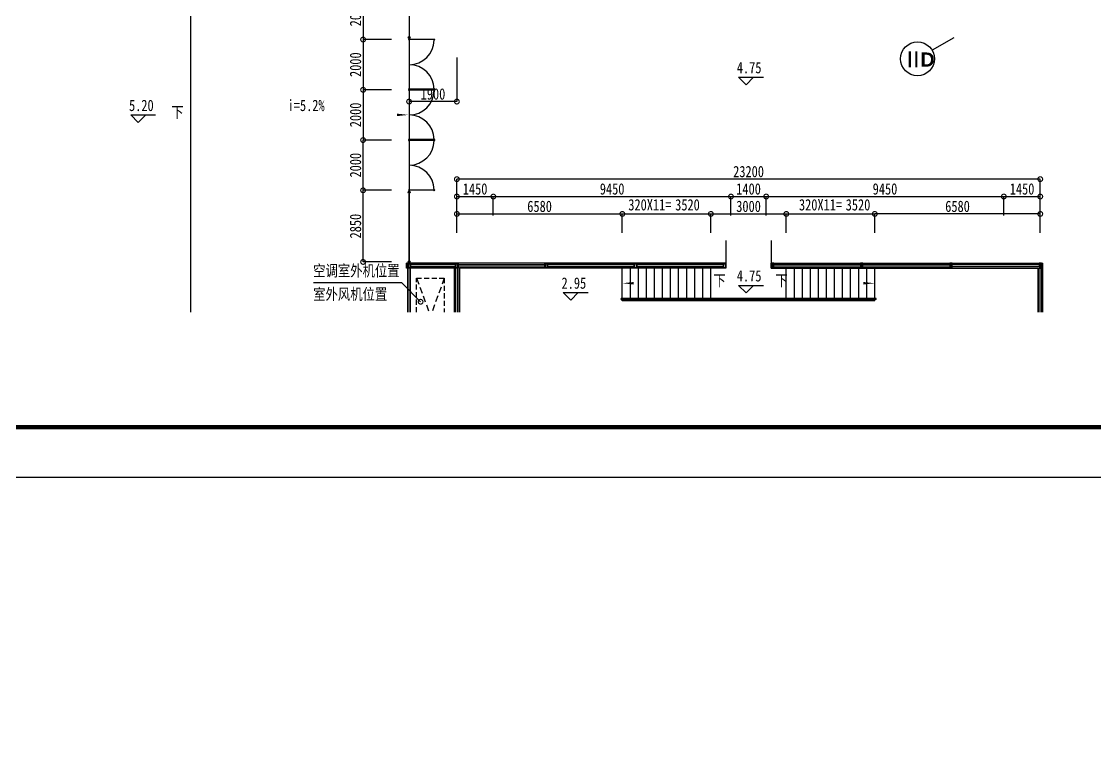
# Model space of a CAD drawing. Extents: x 23317406 to 24383751, y 42324270 to 43451021.
# Drawn here: x 23915256 to 23957967, y 42850252 to 42879665 of the extents above; entities that cross this region are included whole.
import ezdxf

# ---------------------------------------------------------------- set-up
doc = ezdxf.new("R2010")
doc.units = 0
doc.header["$MEASUREMENT"] = 0
doc.linetypes.add('DASHED', pattern=[0.75, 0.5, -0.25])
doc.layers.get('0').update_dxf_attribs({"linetype": 'CONTINUOUS'})
doc.layers.get('DEFPOINTS').update_dxf_attribs({"linetype": 'CONTINUOUS'})
for name, color, linetype in [('FRAME', 7, 'CONTINUOUS'), ('墙', 7, 'CONTINUOUS'), ('投影', 9, 'CONTINUOUS'), ('柱形', 7, 'CONTINUOUS'), ('标注', 7, 'CONTINUOUS'), ('楼梯', 5, 'CONTINUOUS'), ('汉字', 7, 'CONTINUOUS'), ('辅助件', 9, 'CONTINUOUS'), ('门窗', 7, 'CONTINUOUS')]:
    doc.layers.add(name, color=color, linetype=linetype)
doc.styles.add('Q1', font='SimSun.ttf', dxfattribs={"width": 0.8, "height": 450})
doc.styles.add('Q200', font='SimSun.ttf', dxfattribs={"width": 0.8, "height": 450})
doc.styles.add('T-SG-01$0$Arial', font='ARIALBD.TTF')
doc.dimstyles.new('Q2', dxfattribs={"dimscale": 150, "dimtxt": 2.5, "dimasz": 2.5, "dimexe": 0, "dimexo": 0, "dimgap": 0.5, "dimtad": 1, "dimdec": 4, "dimdsep": 46, "dimtxsty": 'Q200', "dimblk1": 'DOTSMALL', "dimblk2": 'DOTSMALL', "dimsah": 1, "dimcen": 2.5, "dimadec": 0, "dimazin": 0, "dimtfac": 1, "dimtdec": 3, "dimtmove": 2, "dimatfit": 3, "dimldrblk": 'DOTSMALL', "dimfxl": 1, "dimtolj": 1, "dimtzin": 10, "dimarcsym": 0})

# ---------------------------------------------------------------- blocks, each defined once
blk = doc.blocks.new('_DOTSMALL')
at = {"color": 0, "linetype": 'ByBlock', "const_width": 0.5}
blk.add_lwpolyline([(-0.0625, 0, 1), (0.0625, 0, 1)], format="xyb", close=True, dxfattribs=at)
blk = doc.blocks.new('*D250')
at = {"color": 0, "linetype": 'ByBlock'}
for p, q in [((23932570, 42807127), (23932570, 42805375)), ((23930670, 42807105), (23930670, 42805375)), ((23932570, 42805375), (23930670, 42805375))]:
    blk.add_line(p, q, dxfattribs=at)
at = {"layer": 'DEFPOINTS', "color": 0, "linetype": 'ByBlock'}
for p in [(23932570, 42807127), (23930670, 42807105), (23930670, 42805375)]:
    blk.add_point(p, dxfattribs=at)
at = {"color": 0, "linetype": 'ByBlock', "xscale": 375, "yscale": 375, "zscale": 375, "rotation": 180}
blk.add_blockref('_DOTSMALL', (23930670, 42805375), dxfattribs=at)
at = {"color": 0, "linetype": 'ByBlock', "xscale": 375, "yscale": 375, "zscale": 375}
blk.add_blockref('_DOTSMALL', (23932570, 42805375), dxfattribs=at)
at = {"color": 0, "linetype": 'ByBlock', "insert": (23931620, 42805675), "char_height": 450, "attachment_point": 5, "style": 'Q200'}
blk.add_mtext('\\A1;1900', dxfattribs=at)
blk = doc.blocks.new('*D303')
at = {"color": 0, "linetype": 'ByBlock'}
for p, q in [((23932570, 42800844), (23932570, 42801596)), ((23932570, 42801596), (23934020, 42801596)), ((23934020, 42800844), (23934020, 42801596))]:
    blk.add_line(p, q, dxfattribs=at)
at = {"layer": 'DEFPOINTS', "color": 0, "linetype": 'ByBlock'}
for p in [(23934020, 42801596), (23932570, 42800844), (23934020, 42800844)]:
    blk.add_point(p, dxfattribs=at)
at = {"color": 0, "linetype": 'ByBlock', "xscale": 375, "yscale": 375, "zscale": 375, "rotation": 180}
blk.add_blockref('_DOTSMALL', (23932570, 42801596), dxfattribs=at)
at = {"color": 0, "linetype": 'ByBlock', "xscale": 375, "yscale": 375, "zscale": 375}
blk.add_blockref('_DOTSMALL', (23934020, 42801596), dxfattribs=at)
at = {"color": 0, "linetype": 'ByBlock', "insert": (23933295, 42801896), "char_height": 450, "attachment_point": 5, "style": 'Q200'}
blk.add_mtext('\\A1;1450', dxfattribs=at)
blk = doc.blocks.new('*D304')
at = {"color": 0, "linetype": 'ByBlock'}
for p, q in [((23934020, 42800844), (23934020, 42801596)), ((23934020, 42801596), (23943470, 42801596)), ((23943470, 42800844), (23943470, 42801596))]:
    blk.add_line(p, q, dxfattribs=at)
at = {"layer": 'DEFPOINTS', "color": 0, "linetype": 'ByBlock'}
for p in [(23943470, 42801596), (23934020, 42800844), (23943470, 42800844)]:
    blk.add_point(p, dxfattribs=at)
at = {"color": 0, "linetype": 'ByBlock', "xscale": 375, "yscale": 375, "zscale": 375, "rotation": 180}
blk.add_blockref('_DOTSMALL', (23934020, 42801596), dxfattribs=at)
at = {"color": 0, "linetype": 'ByBlock', "xscale": 375, "yscale": 375, "zscale": 375}
blk.add_blockref('_DOTSMALL', (23943470, 42801596), dxfattribs=at)
at = {"color": 0, "linetype": 'ByBlock', "insert": (23938745, 42801896), "char_height": 450, "attachment_point": 5, "style": 'Q200'}
blk.add_mtext('\\A1;9450', dxfattribs=at)
blk = doc.blocks.new('*D305')
at = {"color": 0, "linetype": 'ByBlock'}
for p, q in [((23943470, 42800844), (23943470, 42801596)), ((23943470, 42801596), (23944870, 42801596)), ((23944870, 42800844), (23944870, 42801596))]:
    blk.add_line(p, q, dxfattribs=at)
at = {"layer": 'DEFPOINTS', "color": 0, "linetype": 'ByBlock'}
for p in [(23944870, 42801596), (23943470, 42800844), (23944870, 42800844)]:
    blk.add_point(p, dxfattribs=at)
at = {"color": 0, "linetype": 'ByBlock', "xscale": 375, "yscale": 375, "zscale": 375, "rotation": 180}
blk.add_blockref('_DOTSMALL', (23943470, 42801596), dxfattribs=at)
at = {"color": 0, "linetype": 'ByBlock', "xscale": 375, "yscale": 375, "zscale": 375}
blk.add_blockref('_DOTSMALL', (23944870, 42801596), dxfattribs=at)
at = {"color": 0, "linetype": 'ByBlock', "insert": (23944170, 42801896), "char_height": 450, "attachment_point": 5, "style": 'Q200'}
blk.add_mtext('\\A1;1400', dxfattribs=at)
blk = doc.blocks.new('*D306')
at = {"color": 0, "linetype": 'ByBlock'}
for p, q in [((23944870, 42800844), (23944870, 42801596)), ((23944870, 42801596), (23954320, 42801596)), ((23954320, 42800844), (23954320, 42801596))]:
    blk.add_line(p, q, dxfattribs=at)
at = {"layer": 'DEFPOINTS', "color": 0, "linetype": 'ByBlock'}
for p in [(23954320, 42801596), (23944870, 42800844), (23954320, 42800844)]:
    blk.add_point(p, dxfattribs=at)
at = {"color": 0, "linetype": 'ByBlock', "xscale": 375, "yscale": 375, "zscale": 375, "rotation": 180}
blk.add_blockref('_DOTSMALL', (23944870, 42801596), dxfattribs=at)
at = {"color": 0, "linetype": 'ByBlock', "xscale": 375, "yscale": 375, "zscale": 375}
blk.add_blockref('_DOTSMALL', (23954320, 42801596), dxfattribs=at)
at = {"color": 0, "linetype": 'ByBlock', "insert": (23949595, 42801896), "char_height": 450, "attachment_point": 5, "style": 'Q200'}
blk.add_mtext('\\A1;9450', dxfattribs=at)
blk = doc.blocks.new('*D307')
at = {"color": 0, "linetype": 'ByBlock'}
for p, q in [((23954320, 42800844), (23954320, 42801596)), ((23954320, 42801596), (23955770, 42801596)), ((23955770, 42800844), (23955770, 42801596))]:
    blk.add_line(p, q, dxfattribs=at)
at = {"layer": 'DEFPOINTS', "color": 0, "linetype": 'ByBlock'}
for p in [(23955770, 42801596), (23954320, 42800844), (23955770, 42800844)]:
    blk.add_point(p, dxfattribs=at)
at = {"color": 0, "linetype": 'ByBlock', "xscale": 375, "yscale": 375, "zscale": 375, "rotation": 180}
blk.add_blockref('_DOTSMALL', (23954320, 42801596), dxfattribs=at)
at = {"color": 0, "linetype": 'ByBlock', "xscale": 375, "yscale": 375, "zscale": 375}
blk.add_blockref('_DOTSMALL', (23955770, 42801596), dxfattribs=at)
at = {"color": 0, "linetype": 'ByBlock', "insert": (23955045, 42801896), "char_height": 450, "attachment_point": 5, "style": 'Q200'}
blk.add_mtext('\\A1;1450', dxfattribs=at)
blk = doc.blocks.new('*D308')
at = {"color": 0, "linetype": 'ByBlock'}
for p, q in [((23932570, 42800844), (23932570, 42802288)), ((23955770, 42802288), (23932570, 42802288)), ((23955770, 42800844), (23955770, 42802288))]:
    blk.add_line(p, q, dxfattribs=at)
at = {"layer": 'DEFPOINTS', "color": 0, "linetype": 'ByBlock'}
for p in [(23932570, 42802288), (23932570, 42800844), (23955770, 42800844)]:
    blk.add_point(p, dxfattribs=at)
at = {"color": 0, "linetype": 'ByBlock', "xscale": 375, "yscale": 375, "zscale": 375, "rotation": 180}
blk.add_blockref('_DOTSMALL', (23932570, 42802288), dxfattribs=at)
at = {"color": 0, "linetype": 'ByBlock', "xscale": 375, "yscale": 375, "zscale": 375}
blk.add_blockref('_DOTSMALL', (23955770, 42802288), dxfattribs=at)
at = {"color": 0, "linetype": 'ByBlock', "insert": (23944170, 42802588), "char_height": 450, "attachment_point": 5, "style": 'Q200'}
blk.add_mtext('\\A1;23200', dxfattribs=at)
blk = doc.blocks.new('M100')
at = {"layer": '门窗'}
blk.add_line((0, 1000), (0, 0), dxfattribs=at)
blk = doc.blocks.new('*D309')
at = {"color": 0, "linetype": 'ByBlock'}
for p, q in [((23939150, 42800152), (23939150, 42800904)), ((23939150, 42800904), (23942670, 42800904)), ((23942670, 42800152), (23942670, 42800904))]:
    blk.add_line(p, q, dxfattribs=at)
at = {"layer": 'DEFPOINTS', "color": 0, "linetype": 'ByBlock'}
for p in [(23942670, 42800904), (23939150, 42800152), (23942670, 42800152)]:
    blk.add_point(p, dxfattribs=at)
at = {"color": 0, "linetype": 'ByBlock', "xscale": 375, "yscale": 375, "zscale": 375, "rotation": 180}
blk.add_blockref('_DOTSMALL', (23939150, 42800904), dxfattribs=at)
at = {"color": 0, "linetype": 'ByBlock', "xscale": 375, "yscale": 375, "zscale": 375}
blk.add_blockref('_DOTSMALL', (23942670, 42800904), dxfattribs=at)
at = {"color": 0, "linetype": 'ByBlock', "insert": (23941741, 42801264), "char_height": 450, "attachment_point": 5, "style": 'Q200'}
blk.add_mtext('\\A1;3520', dxfattribs=at)
blk = doc.blocks.new('*D310')
at = {"color": 0, "linetype": 'ByBlock'}
for p, q in [((23942670, 42800152), (23942670, 42800904)), ((23942670, 42800904), (23945670, 42800904)), ((23945670, 42800152), (23945670, 42800904))]:
    blk.add_line(p, q, dxfattribs=at)
at = {"layer": 'DEFPOINTS', "color": 0, "linetype": 'ByBlock'}
for p in [(23945670, 42800904), (23942670, 42800152), (23945670, 42800152)]:
    blk.add_point(p, dxfattribs=at)
at = {"color": 0, "linetype": 'ByBlock', "xscale": 375, "yscale": 375, "zscale": 375, "rotation": 180}
blk.add_blockref('_DOTSMALL', (23942670, 42800904), dxfattribs=at)
at = {"color": 0, "linetype": 'ByBlock', "xscale": 375, "yscale": 375, "zscale": 375}
blk.add_blockref('_DOTSMALL', (23945670, 42800904), dxfattribs=at)
at = {"color": 0, "linetype": 'ByBlock', "insert": (23944170, 42801204), "char_height": 450, "attachment_point": 5, "style": 'Q200'}
blk.add_mtext('\\A1;3000', dxfattribs=at)
blk = doc.blocks.new('*D311')
at = {"color": 0, "linetype": 'ByBlock'}
for p, q in [((23945670, 42800152), (23945670, 42800904)), ((23945670, 42800904), (23949190, 42800904)), ((23949190, 42800152), (23949190, 42800904))]:
    blk.add_line(p, q, dxfattribs=at)
at = {"layer": 'DEFPOINTS', "color": 0, "linetype": 'ByBlock'}
for p in [(23949190, 42800904), (23945670, 42800152), (23949190, 42800152)]:
    blk.add_point(p, dxfattribs=at)
at = {"color": 0, "linetype": 'ByBlock', "xscale": 375, "yscale": 375, "zscale": 375, "rotation": 180}
blk.add_blockref('_DOTSMALL', (23945670, 42800904), dxfattribs=at)
at = {"color": 0, "linetype": 'ByBlock', "xscale": 375, "yscale": 375, "zscale": 375}
blk.add_blockref('_DOTSMALL', (23949190, 42800904), dxfattribs=at)
at = {"color": 0, "linetype": 'ByBlock', "insert": (23948522, 42801264), "char_height": 450, "attachment_point": 5, "style": 'Q200'}
blk.add_mtext('\\A1;3520', dxfattribs=at)
blk = doc.blocks.new('*D312')
at = {"color": 0, "linetype": 'ByBlock'}
for p, q in [((23932570, 42800152), (23932570, 42800904)), ((23932570, 42800904), (23939150, 42800904)), ((23939150, 42800152), (23939150, 42800904))]:
    blk.add_line(p, q, dxfattribs=at)
at = {"layer": 'DEFPOINTS', "color": 0, "linetype": 'ByBlock'}
for p in [(23939150, 42800904), (23932570, 42800152), (23939150, 42800152)]:
    blk.add_point(p, dxfattribs=at)
at = {"color": 0, "linetype": 'ByBlock', "xscale": 375, "yscale": 375, "zscale": 375, "rotation": 180}
blk.add_blockref('_DOTSMALL', (23932570, 42800904), dxfattribs=at)
at = {"color": 0, "linetype": 'ByBlock', "xscale": 375, "yscale": 375, "zscale": 375}
blk.add_blockref('_DOTSMALL', (23939150, 42800904), dxfattribs=at)
at = {"color": 0, "linetype": 'ByBlock', "insert": (23935860, 42801204), "char_height": 450, "attachment_point": 5, "style": 'Q200'}
blk.add_mtext('\\A1;6580', dxfattribs=at)
blk = doc.blocks.new('*D313')
at = {"color": 0, "linetype": 'ByBlock'}
for p, q in [((23949190, 42800152), (23949190, 42800904)), ((23955770, 42800904), (23949190, 42800904)), ((23955770, 42800152), (23955770, 42800904))]:
    blk.add_line(p, q, dxfattribs=at)
at = {"layer": 'DEFPOINTS', "color": 0, "linetype": 'ByBlock'}
for p in [(23949190, 42800904), (23949190, 42800152), (23955770, 42800152)]:
    blk.add_point(p, dxfattribs=at)
at = {"color": 0, "linetype": 'ByBlock', "xscale": 375, "yscale": 375, "zscale": 375, "rotation": 180}
blk.add_blockref('_DOTSMALL', (23949190, 42800904), dxfattribs=at)
at = {"color": 0, "linetype": 'ByBlock', "xscale": 375, "yscale": 375, "zscale": 375}
blk.add_blockref('_DOTSMALL', (23955770, 42800904), dxfattribs=at)
at = {"color": 0, "linetype": 'ByBlock', "insert": (23952480, 42801204), "char_height": 450, "attachment_point": 5, "style": 'Q200'}
blk.add_mtext('\\A1;6580', dxfattribs=at)
blk = doc.blocks.new('*D327')
at = {"color": 0, "linetype": 'ByBlock'}
for p, q in [((23929972, 42807844), (23928841, 42807844)), ((23928841, 42807844), (23928841, 42805844)), ((23929972, 42805844), (23928841, 42805844))]:
    blk.add_line(p, q, dxfattribs=at)
at = {"layer": 'DEFPOINTS', "color": 0, "linetype": 'ByBlock'}
for p in [(23929972, 42807844), (23928841, 42805844), (23929972, 42805844)]:
    blk.add_point(p, dxfattribs=at)
at = {"color": 0, "linetype": 'ByBlock', "xscale": 375, "yscale": 375, "zscale": 375}
for p, rotation in [((23928841, 42807844), 90), ((23928841, 42805844), 270)]:
    blk.add_blockref('_DOTSMALL', p, dxfattribs=dict(at, rotation=rotation))
at = {"color": 0, "linetype": 'ByBlock', "insert": (23928541, 42806844), "char_height": 450, "attachment_point": 5, "rotation": 90, "style": 'Q200'}
blk.add_mtext('\\A1;2000', dxfattribs=at)
blk = doc.blocks.new('*D328')
at = {"color": 0, "linetype": 'ByBlock'}
for p, q in [((23929972, 42805844), (23928841, 42805844)), ((23928841, 42805844), (23928841, 42803844)), ((23929972, 42803844), (23928841, 42803844))]:
    blk.add_line(p, q, dxfattribs=at)
at = {"layer": 'DEFPOINTS', "color": 0, "linetype": 'ByBlock'}
for p in [(23929972, 42805844), (23928841, 42803844), (23929972, 42803844)]:
    blk.add_point(p, dxfattribs=at)
at = {"color": 0, "linetype": 'ByBlock', "xscale": 375, "yscale": 375, "zscale": 375}
for p, rotation in [((23928841, 42805844), 90), ((23928841, 42803844), 270)]:
    blk.add_blockref('_DOTSMALL', p, dxfattribs=dict(at, rotation=rotation))
at = {"color": 0, "linetype": 'ByBlock', "insert": (23928541, 42804844), "char_height": 450, "attachment_point": 5, "rotation": 90, "style": 'Q200'}
blk.add_mtext('\\A1;2000', dxfattribs=at)
blk = doc.blocks.new('*D329')
at = {"color": 0, "linetype": 'ByBlock'}
for p, q in [((23929972, 42803844), (23928841, 42803844)), ((23928841, 42801844), (23928841, 42803844)), ((23929972, 42801844), (23928841, 42801844))]:
    blk.add_line(p, q, dxfattribs=at)
at = {"layer": 'DEFPOINTS', "color": 0, "linetype": 'ByBlock'}
for p in [(23928841, 42803844), (23929972, 42803844), (23929972, 42801844)]:
    blk.add_point(p, dxfattribs=at)
at = {"color": 0, "linetype": 'ByBlock', "xscale": 375, "yscale": 375, "zscale": 375}
for p, rotation in [((23928841, 42803844), 90), ((23928841, 42801844), 270)]:
    blk.add_blockref('_DOTSMALL', p, dxfattribs=dict(at, rotation=rotation))
at = {"color": 0, "linetype": 'ByBlock', "insert": (23928541, 42802844), "char_height": 450, "attachment_point": 5, "rotation": 90, "style": 'Q200'}
blk.add_mtext('\\A1;2000', dxfattribs=at)
blk = doc.blocks.new('*D330')
at = {"color": 0, "linetype": 'ByBlock'}
for p, q in [((23929972, 42809874), (23928841, 42809874)), ((23928841, 42809874), (23928841, 42807844)), ((23929972, 42807844), (23928841, 42807844))]:
    blk.add_line(p, q, dxfattribs=at)
at = {"layer": 'DEFPOINTS', "color": 0, "linetype": 'ByBlock'}
for p in [(23929972, 42809874), (23928841, 42807844), (23929972, 42807844)]:
    blk.add_point(p, dxfattribs=at)
at = {"color": 0, "linetype": 'ByBlock', "xscale": 375, "yscale": 375, "zscale": 375}
for p, rotation in [((23928841, 42809874), 90), ((23928841, 42807844), 270)]:
    blk.add_blockref('_DOTSMALL', p, dxfattribs=dict(at, rotation=rotation))
at = {"color": 0, "linetype": 'ByBlock', "insert": (23928541, 42808859), "char_height": 450, "attachment_point": 5, "rotation": 90, "style": 'Q200'}
blk.add_mtext('\\A1;2030', dxfattribs=at)
blk = doc.blocks.new('*D331')
at = {"color": 0, "linetype": 'ByBlock'}
for p, q in [((23929972, 42801844), (23928841, 42801844)), ((23928841, 42798994), (23928841, 42801844)), ((23929972, 42798994), (23928841, 42798994))]:
    blk.add_line(p, q, dxfattribs=at)
at = {"layer": 'DEFPOINTS', "color": 0, "linetype": 'ByBlock'}
for p in [(23928841, 42801844), (23929972, 42801844), (23929972, 42798994)]:
    blk.add_point(p, dxfattribs=at)
at = {"color": 0, "linetype": 'ByBlock', "xscale": 375, "yscale": 375, "zscale": 375}
for p, rotation in [((23928841, 42801844), 90), ((23928841, 42798994), 270)]:
    blk.add_blockref('_DOTSMALL', p, dxfattribs=dict(at, rotation=rotation))
at = {"color": 0, "linetype": 'ByBlock', "insert": (23928541, 42800419), "char_height": 450, "attachment_point": 5, "rotation": 90, "style": 'Q200'}
blk.add_mtext('\\A1;2850', dxfattribs=at)

msp = doc.modelspace()

# ---------------------------------------------------------------- linework, layer by layer
msp.add_line((23952338.91393, 42879016.9789), (23951472.88852, 42878516.9789))
at = {"color": 2}
msp.add_circle((23950888.32137, 42878179.4789), 675, dxfattribs=at)
at = {"layer": 'FRAME'}
msp.add_lwpolyline([(23897901.89778, 42861519.9814), (23897901.89778, 43029719.9814), (24135701.89778, 43029719.9814), (24135701.89778, 42861519.9814)], close=True, dxfattribs=at)
at = {"layer": 'FRAME', "const_width": 180}
msp.add_lwpolyline([(23902901.89778, 42863519.9814), (23902901.89778, 43027719.9814), (24133701.89778, 43027719.9814), (24133701.89778, 42863519.9814)], close=True, dxfattribs=at)
at = {"layer": '墙'}
msp.add_line((23932470, 42868093.93648), (23932470, 42869845.68859), dxfattribs=at)
at = {"layer": '墙', "ltscale": 5000}
for start, end in [(67.1172342395, 67.1172342395), (66.2587266313, 66.2587266313), (64.4772342395, 64.4772342395), (64.9387266313, 64.9387266313)]:
    msp.add_arc((23850578.58196, 42857442.58139), 533172.67138, start, end, dxfattribs=at)
at = {"layer": '墙'}
for centre, start, end in [((23850634.74669, 42857737.27781), 79.4743453394, 79.4743453394), ((23850639.30178, 42857736.37231), 78.1227654233, 78.1227654233), ((23850644.55659, 42857735.23786), 77.5606287088, 77.5606287088), ((23850649.0789, 42857734.18074), 76.2090487927, 76.2090487927)]:
    msp.add_arc(centre, 530172.67138, start, end, dxfattribs=at)
at = {"layer": '投影', "color": 6}
for p, q in [((23921980.00001, 42880775.68856), (23921980.00001, 42868093.93648)), ((23930670, 42880775.68856), (23930670, 42870045.68859))]:
    msp.add_line(p, q, dxfattribs=at)
at = {"layer": '柱形'}
for centre, radius in [((23930670, 42879025.6894), 40), ((23930670, 42878945.6894), 20), ((23931670, 42878945.6894), 20), ((23930670, 42876965.6894), 20), ((23930670, 42876925.6894), 20), ((23931670, 42876965.6894), 20), ((23931670, 42876925.6894), 20), ((23930670, 42874965.6894), 20), ((23930670, 42874925.6894), 20), ((23931670, 42874965.6894), 20), ((23931670, 42874925.6894), 20), ((23930670, 42872865.6894), 40), ((23930670, 42872945.6894), 20), ((23931670, 42872945.6894), 20), ((23930670, 42870095.6894), 40)]:
    msp.add_circle(centre, radius, dxfattribs=at)
at = {"layer": '楼梯'}
for p, q in [((23932520, 42869995.68859), (23930720, 42869995.68859)), ((23932520, 42869985.68859), (23930720, 42869985.68859)), ((23932620, 42869995.68859), (23936070, 42869995.68859)), ((23932620, 42869985.68859), (23936070, 42869985.68859)), ((23939620, 42869995.68859), (23936170, 42869995.68859)), ((23939620, 42869985.68859), (23936170, 42869985.68859)), ((23943170, 42869995.68859), (23939720, 42869995.68859)), ((23943170, 42869985.68859), (23939720, 42869985.68859)), ((23945170, 42869995.68859), (23948620, 42869995.68859)), ((23945170, 42869985.68859), (23948620, 42869985.68859)), ((23948720, 42869995.68859), (23952170, 42869995.68859)), ((23948720, 42869985.68859), (23952170, 42869985.68859)), ((23955720, 42869995.68859), (23952270, 42869995.68859)), ((23955720, 42869985.68859), (23952270, 42869985.68859)), ((23930620.00001, 42868093.93648), (23930620, 42869845.68859)), ((23930630.00001, 42868093.93648), (23930630, 42869845.68859)), ((23930710.00001, 42868093.93648), (23930710, 42869845.68859)), ((23932520, 42869905.68859), (23930720, 42869905.68859)), ((23932520, 42869895.68859), (23930720, 42869895.68859)), ((23930720.00001, 42868093.93648), (23930720, 42869845.68859)), ((23932520.00001, 42868093.93648), (23932520, 42869845.68859)), ((23932530.00001, 42868093.93648), (23932530, 42869845.68859)), ((23932610.00001, 42868093.93648), (23932610, 42869845.68859)), ((23932620, 42869905.68859), (23936070, 42869905.68859)), ((23932620, 42869895.68859), (23936070, 42869895.68859)), ((23932620.00001, 42868093.93648), (23932620, 42869845.68859)), ((23939620, 42869905.68859), (23936170, 42869905.68859)), ((23939620, 42869895.68859), (23936170, 42869895.68859)), ((23943170, 42869905.68859), (23939720, 42869905.68859)), ((23943170, 42869895.68859), (23939720, 42869895.68859)), ((23945170, 42869905.68859), (23948620, 42869905.68859)), ((23945170, 42869895.68859), (23948620, 42869895.68859)), ((23948720, 42869905.68859), (23952170, 42869905.68859)), ((23948720, 42869895.68859), (23952170, 42869895.68859)), ((23955720, 42869905.68859), (23952270, 42869905.68859)), ((23955720, 42869895.68859), (23952270, 42869895.68859)), ((23955720, 42868093.93648), (23955720, 42869845.68859)), ((23955730, 42868093.93648), (23955730, 42869845.68859)), ((23955810, 42868093.93648), (23955810, 42869845.68859)), ((23955820, 42868093.93648), (23955820, 42869845.68859))]:
    msp.add_line(p, q, dxfattribs=at)
at = {"layer": '楼梯', "ltscale": 100}
for p, q in [((23939150, 42868645.68859), (23939150, 42869845.68859)), ((23939470, 42868645.68859), (23939470, 42869845.68859)), ((23939790, 42868645.68859), (23939790, 42869845.68859)), ((23940110, 42868645.68859), (23940110, 42869845.68859)), ((23940430, 42868645.68859), (23940430, 42869845.68859)), ((23940750, 42868645.68859), (23940750, 42869845.68859)), ((23941070, 42868645.68859), (23941070, 42869845.68859)), ((23941390, 42868645.68859), (23941390, 42869845.68859)), ((23941710, 42868645.68859), (23941710, 42869845.68859)), ((23942030, 42868645.68859), (23942030, 42869845.68859)), ((23942350, 42868645.68859), (23942350, 42869845.68859)), ((23942670, 42868645.68859), (23942670, 42869845.68859)), ((23945670, 42868645.68859), (23945670, 42869845.68859)), ((23945990, 42868645.68859), (23945990, 42869845.68859)), ((23946310, 42868645.68859), (23946310, 42869845.68859)), ((23946630, 42868645.68859), (23946630, 42869845.68859)), ((23946950, 42868645.68859), (23946950, 42869845.68859)), ((23947270, 42868645.68859), (23947270, 42869845.68859)), ((23947590, 42868645.68859), (23947590, 42869845.68859)), ((23947910, 42868645.68859), (23947910, 42869845.68859)), ((23948230, 42868645.68859), (23948230, 42869845.68859)), ((23948550, 42868645.68859), (23948550, 42869845.68859)), ((23948870, 42868645.68859), (23948870, 42869845.68859)), ((23949190, 42868645.68859), (23949190, 42869845.68859)), ((23949240, 42868645.68859), (23939100, 42868645.68859)), ((23939100, 42868595.68859), (23939100, 42868645.68859)), ((23942720, 42868595.68859), (23942720, 42868645.68859)), ((23945620, 42868595.68859), (23945620, 42868645.68859)), ((23949240, 42868595.68859), (23949240, 42868645.68859)), ((23949240, 42868595.68859), (23939100, 42868595.68859)), ((23939150, 42868545.68859), (23939150, 42868595.68859)), ((23949190, 42868545.68859), (23939150, 42868545.68859)), ((23939470, 42868545.68859), (23939470, 42868595.68859)), ((23939790, 42868545.68859), (23939790, 42868595.68859)), ((23940110, 42868545.68859), (23940110, 42868595.68859)), ((23940430, 42868545.68859), (23940430, 42868595.68859)), ((23940750, 42868545.68859), (23940750, 42868595.68859)), ((23941070, 42868545.68859), (23941070, 42868595.68859)), ((23941390, 42868545.68859), (23941390, 42868595.68859)), ((23941710, 42868545.68859), (23941710, 42868595.68859)), ((23942030, 42868545.68859), (23942030, 42868595.68859)), ((23942350, 42868545.68859), (23942350, 42868595.68859)), ((23942670, 42868545.68859), (23942670, 42868595.68859)), ((23945670, 42868545.68859), (23945670, 42868595.68859)), ((23945990, 42868545.68859), (23945990, 42868595.68859)), ((23946310, 42868545.68859), (23946310, 42868595.68859)), ((23946630, 42868545.68859), (23946630, 42868595.68859)), ((23946950, 42868545.68859), (23946950, 42868595.68859)), ((23947270, 42868545.68859), (23947270, 42868595.68859)), ((23947590, 42868545.68859), (23947590, 42868595.68859)), ((23947910, 42868545.68859), (23947910, 42868595.68859)), ((23948230, 42868545.68859), (23948230, 42868595.68859)), ((23948550, 42868545.68859), (23948550, 42868595.68859)), ((23948870, 42868545.68859), (23948870, 42868595.68859)), ((23949190, 42868545.68859), (23949190, 42868595.68859))]:
    msp.add_line(p, q, dxfattribs=at)
at = {"layer": '楼梯'}
for points in [[(23930620, 42869845.68859), (23930620, 42870045.68859), (23930720, 42870045.68859), (23930720, 42869845.68859)], [(23930640, 42869865.68859), (23930640, 42870025.68859), (23930700, 42870025.68859), (23930700, 42869865.68859)], [(23932520, 42869845.68859), (23932520, 42870045.68859), (23932620, 42870045.68859), (23932620, 42869845.68859)], [(23932540, 42869865.68859), (23932540, 42870025.68859), (23932600, 42870025.68859), (23932600, 42869865.68859)], [(23936070, 42869845.68859), (23936070, 42870045.68859), (23936170, 42870045.68859), (23936170, 42869845.68859)], [(23936090, 42869865.68859), (23936090, 42870025.68859), (23936150, 42870025.68859), (23936150, 42869865.68859)], [(23939620, 42869845.68858), (23939620, 42870045.68858), (23939720, 42870045.68858), (23939720, 42869845.68858)], [(23939640, 42869865.68858), (23939640, 42870025.68858), (23939700, 42870025.68858), (23939700, 42869865.68858)], [(23943170, 42869845.68858), (23943170, 42870045.68858), (23943270, 42870045.68858), (23943270, 42869845.68858)], [(23943190, 42869865.68858), (23943190, 42870025.68858), (23943250, 42870025.68858), (23943250, 42869865.68858)], [(23945170, 42869845.68858), (23945170, 42870045.68858), (23945070, 42870045.68858), (23945070, 42869845.68858)], [(23945150, 42869865.68858), (23945150, 42870025.68858), (23945090, 42870025.68858), (23945090, 42869865.68858)], [(23948720, 42869845.68858), (23948720, 42870045.68858), (23948620, 42870045.68858), (23948620, 42869845.68858)], [(23948700, 42869865.68858), (23948700, 42870025.68858), (23948640, 42870025.68858), (23948640, 42869865.68858)], [(23952270, 42869845.68859), (23952270, 42870045.68859), (23952170, 42870045.68859), (23952170, 42869845.68859)], [(23952250, 42869865.68859), (23952250, 42870025.68859), (23952190, 42870025.68859), (23952190, 42869865.68859)], [(23955820, 42869845.68859), (23955820, 42870045.68859), (23955720, 42870045.68859), (23955720, 42869845.68859)], [(23955800, 42869865.68859), (23955800, 42870025.68859), (23955740, 42870025.68859), (23955740, 42869865.68859)]]:
    msp.add_lwpolyline(points, close=True, dxfattribs=at)
at = {"layer": '汉字', "color": 0}
for p, q in [((23943770.63519, 42877447.87844), (23944759.39505, 42877447.87844)), ((23943770.63519, 42877447.87844), (23944070.63519, 42877147.87844)), ((23944370.63519, 42877447.87844), (23944070.63519, 42877147.87844)), ((23919600.55122, 42875945.68857), (23920589.31108, 42875945.68857)), ((23919600.55122, 42875945.68857), (23919900.55122, 42875645.68857)), ((23920200.55122, 42875945.68857), (23919900.55122, 42875645.68857)), ((23930375.25165, 42869261.95255), (23926865.66621, 42869261.95255)), ((23931127.01894, 42868510.18525), (23930375.25165, 42869261.95255)), ((23943770.63519, 42869162.31644), (23944759.39504, 42869162.31644)), ((23943770.63519, 42869162.31644), (23944070.63519, 42868862.31644)), ((23944370.63519, 42869162.31644), (23944070.63519, 42868862.31644)), ((23936800.04363, 42868874.41085), (23937788.80348, 42868874.41085)), ((23936800.04363, 42868874.41085), (23937100.04363, 42868574.41085)), ((23937400.04363, 42868874.41085), (23937100.04363, 42868574.41085))]:
    msp.add_line(p, q, dxfattribs=at)
for points in [[(23921980.00001, 42875945.68857, 0, 0, -0.0000000108), (23930187.86534, 42875945.68857, 100, 0, -0.0088812165), (23930640, 42875945.68857, 100, 0, -0.0004098929)], [(23942670, 42869245.68859, 0, 0, 0.0000000108), (23939602.13467, 42869245.68859, 100, 0, 0.0088812165), (23939150, 42869245.68859, 100, 0, 0)], [(23945670, 42869245.68859, 0, 0, -0.0000000108), (23948737.86534, 42869245.68859, 100, 0, -0.0088812165), (23949190, 42869245.68859, 100, 0, 0)]]:
    msp.add_lwpolyline(points, format="xyseb", dxfattribs=at)
at = {"layer": '辅助件'}
for p, q in [((23943270, 42870045.68859), (23930570, 42870045.68859)), ((23930570, 42869845.68859), (23930570, 42870045.68859)), ((23943270, 42869845.68859), (23943270, 42870045.68859)), ((23945070, 42869845.68859), (23945070, 42870045.68859)), ((23945070, 42869845.68859), (23945070, 42870045.68859)), ((23945070, 42870045.68859), (23955870, 42870045.68859)), ((23955870, 42868093.93648), (23955870, 42870045.68859)), ((23930645, 42869845.68859), (23930570, 42869845.68859)), ((23932470, 42869845.68859), (23930695, 42869845.68859)), ((23932470, 42868093.93648), (23932470, 42869845.68859)), ((23932670, 42869845.68859), (23932670, 42868093.93648)), ((23943270, 42869845.68859), (23932670, 42869845.68859)), ((23945070, 42869845.68859), (23955670, 42869845.68859)), ((23955670, 42869845.68859), (23955670, 42868093.93648))]:
    msp.add_line(p, q, dxfattribs=at)
at = {"layer": '门窗'}
for p, q in [((23930670, 42880835.68856), (23930670, 42879065.6894)), ((23930670, 42878985.6894), (23930670, 42878965.6894)), ((23931650, 42878945.6894), (23930690, 42878945.6894)), ((23931669.79998, 42876965.6894), (23930670, 42876965.6894)), ((23931669.79998, 42876925.6894), (23930670, 42876925.6894)), ((23931669.79998, 42874965.6894), (23930670, 42874965.6894)), ((23931669.79998, 42874925.6894), (23930670, 42874925.6894)), ((23930670, 42872905.6894), (23930670, 42872925.6894)), ((23931650, 42872945.6894), (23930690, 42872945.6894)), ((23930670, 42870135.6894), (23930670, 42872825.6894))]:
    msp.add_line(p, q, dxfattribs=at)
at = {"layer": '门窗', "linetype": 'DASHED', "ltscale": 500}
for p, q in [((23930970, 42869445.68859), (23931465.64244, 42868093.93648)), ((23932070, 42869445.68859), (23931574.35756, 42868093.93648))]:
    msp.add_line(p, q, dxfattribs=at)
at = {"layer": '门窗', "linetype": 'DASHED', "ltscale": 400}
msp.add_lwpolyline([(23930970, 42868093.93648), (23930970, 42869445.68859), (23932070, 42869445.68859), (23932070, 42868093.93648)], dxfattribs=at)
at = {"layer": '门窗'}
for centre, start, end in [((23930670, 42878945.6894), 270, 358.85406531), ((23930670, 42876945.6894), 1.145991998, 90), ((23930670, 42876945.6894), 270, 358.854008002), ((23930670, 42874945.6894), 1.145991998, 90), ((23930670, 42874945.6894), 270, 358.854008002), ((23930670, 42872945.6894), 1.14593469, 90)]:
    msp.add_arc(centre, 1000, start, end, dxfattribs=at)

# ---------------------------------------------------------------- block references
at = {"linetype": 'ByBlock', "xscale": 375, "yscale": 375, "zscale": 375}
msp.add_blockref('_DOTSMALL', (23931127.01894, 42868510.18525), dxfattribs=at)
at = {"layer": '门窗', "yscale": 0.9, "zscale": 0.9}
for p, xscale, rotation in [((23943270, 42870045.68859), 0.9, 4.619584714760094e-09), ((23945070, 42870045.68859), -0.9, 4.921183460737665e-09)]:
    msp.add_blockref('M100', p, dxfattribs=dict(at, xscale=xscale, rotation=rotation))

# ---------------------------------------------------------------- texts
at = {"color": 3, "style": 'T-SG-01$0$Arial'}
for s, height, p in [('Ⅱ', 637.5, (23950275.77629, 42877836.90979)), ('D', 562.5, (23951002.46398, 42877868.40966))]:
    msp.add_text(s, height=height, dxfattribs=at).set_placement(p)
at = {"layer": '汉字', "color": 0, "style": 'Q1', "width": 0.8}
for s, p in [('4.75', (23943702.98451, 42877602.58184)), ('5.20', (23919532.90054, 42876100.39197)), ('i=5.2%', (23925841.27692, 42876100.39197)), ('下', (23921213.61508, 42875830.3313)), ('320X11=', (23939388.12986, 42872146.17359)), ('320X11=', (23946174.34742, 42872146.17359)), ('空调室外机位置', (23926854.62487, 42869521.97482)), ('下', (23942771.6277, 42869130.33132)), ('4.75', (23943702.9845, 42869317.01983)), ('下', (23945240.18956, 42869130.33132)), ('室外风机位置', (23926854.62487, 42868589.41487)), ('2.95', (23936732.39294, 42869029.11424))]:
    msp.add_text(s, height=450, dxfattribs=at).set_placement(p)

# ---------------------------------------------------------------- dimensions: what is measured, and where the dimension line sits
at = {"layer": '标注'}
dim = msp.add_linear_dim(base=(23928840.71035, 42878945.6894), p1=(23929971.88724, 42880975.68856), p2=(23929971.88724, 42878945.6894), angle=270, dimstyle='Q2', override={"dimdec": 0}, dxfattribs=at)
dim.commit()
dim.dimension.update_dxf_attribs({"geometry": '*D330', "text_midpoint": (23928540.71035, 42879960.68898), "insert": (0, 71101.611)})
for base, p1, p2, picture, middle in [((23928840.71035, 42876945.6894), (23929971.88724, 42878945.6894), (23929971.88724, 42876945.6894), '*D327', (23928540.71035, 42877945.6894)), ((23928840.71035, 42874945.6894), (23929971.88724, 42876945.6894), (23929971.88724, 42874945.6894), '*D328', (23928540.71035, 42875945.6894)), ((23928840.71035, 42874945.6894), (23929971.88724, 42872945.6894), (23929971.88724, 42874945.6894), '*D329', (23928540.71035, 42873945.6894)), ((23928840.71035, 42872945.6894), (23929971.88724, 42870095.6894), (23929971.88724, 42872945.6894), '*D331', (23928540.71035, 42871520.6894))]:
    dim = msp.add_linear_dim(base=base, p1=p1, p2=p2, angle=270, dimstyle='Q2', dxfattribs=at)
    dim.commit()
    dim.dimension.update_dxf_attribs({"geometry": picture, "text_midpoint": middle, "insert": (0, 71101.611)})
dim = msp.add_linear_dim(base=(23930670, 42876476.1855), p1=(23932570.00001, 42878228.95727), p2=(23930670, 42878206.15466), dimstyle='Q2', override={"dimdec": 0}, dxfattribs=at)
dim.commit()
dim.dimension.update_dxf_attribs({"geometry": '*D250', "text_midpoint": (23931620, 42876776.1855), "insert": (0, 71101.611)})
for base, p1, p2, picture, middle in [((23932570, 42873389.75424), (23955770, 42871945.68859), (23932570, 42871945.68859), '*D308', (23944170, 42873689.75424)), ((23934020, 42872697.69945), (23932570, 42871945.68859), (23934020, 42871945.68859), '*D303', (23933295, 42872997.69945)), ((23943470, 42872697.69945), (23934020, 42871945.68859), (23943470, 42871945.68859), '*D304', (23938745, 42872997.69945)), ((23944870, 42872697.69945), (23943470, 42871945.68859), (23944870, 42871945.68859), '*D305', (23944170, 42872997.69945)), ((23954320, 42872697.69945), (23944870, 42871945.68859), (23954320, 42871945.68859), '*D306', (23949595, 42872997.69945)), ((23955770, 42872697.69945), (23954320, 42871945.68859), (23955770, 42871945.68859), '*D307', (23955045, 42872997.69945)), ((23939150, 42872005.64467), (23932570, 42871253.63381), (23939150, 42871253.63381), '*D312', (23935860, 42872305.64467)), ((23945670, 42872005.64467), (23942670, 42871253.63381), (23945670, 42871253.63381), '*D310', (23944170, 42872305.64467)), ((23949190, 42872005.64467), (23955770, 42871253.63381), (23949190, 42871253.63381), '*D313', (23952480, 42872305.64467))]:
    dim = msp.add_linear_dim(base=base, p1=p1, p2=p2, dimstyle='Q2', dxfattribs=at)
    dim.commit()
    dim.dimension.update_dxf_attribs({"geometry": picture, "text_midpoint": middle, "insert": (0, 71101.611)})
for base, p1, p2, picture, middle in [((23942670, 42872005.64467), (23939150, 42871253.63381), (23942670, 42871253.63381), '*D309', (23941741.05957, 42872365.64467)), ((23949190, 42872005.64467), (23945670, 42871253.63381), (23949190, 42871253.63381), '*D311', (23948521.52813, 42872365.64467))]:
    dim = msp.add_linear_dim(base=base, p1=p1, p2=p2, dimstyle='Q2', dxfattribs=at)
    dim.commit()
    dim.dimension.update_dxf_attribs({"geometry": picture, "text_midpoint": middle, "dimtype": 160, "insert": (0, 71101.611)})

doc.saveas('drawing.dxf')
